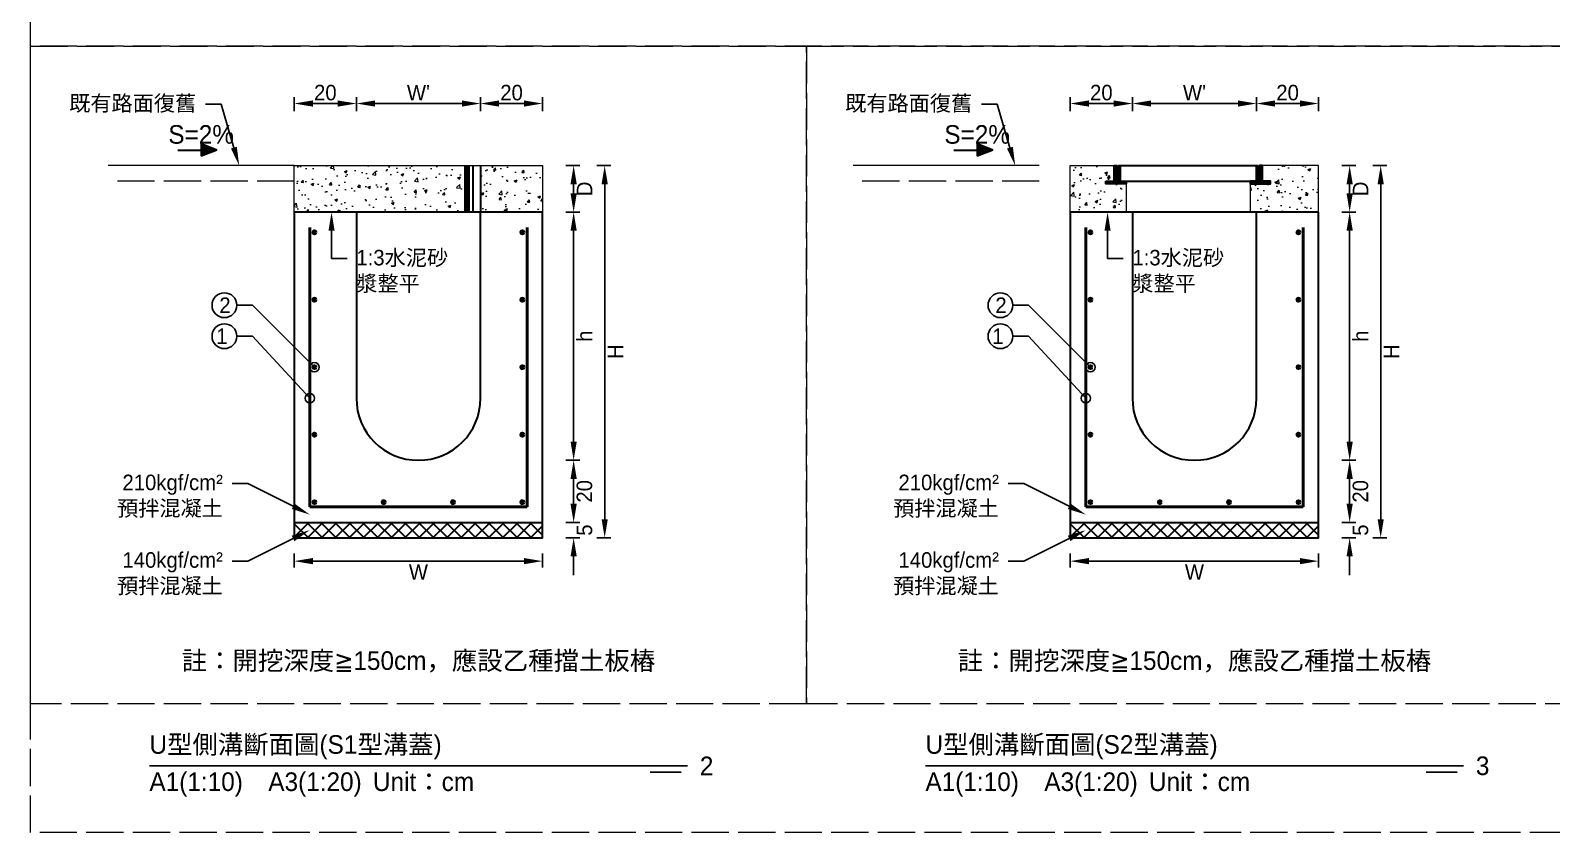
# Model space of a CAD drawing. Extents: x -8920 to 1950, y -2159 to 466.
# Drawn here: x -7060 to -6570, y -1164 to -905.4 of the extents above; entities that cross this region are included whole.
import ezdxf
from ezdxf import colors
from ezdxf.entities.mleader import LeaderData, LeaderLine
from ezdxf.math import Vec2, Vec3

# ---------------------------------------------------------------- set-up
doc = ezdxf.new("R2010")
doc.units = 0
doc.header["$MEASUREMENT"] = 0
doc.linetypes.add('ACAD_ISO02W100', pattern=[15, 12, -3])
doc.layers.add('一、4.基本-隱藏', color=9, linetype='ACAD_ISO02W100', lineweight=20, plot=False)
doc.layers.add('三、3.文字-註解文字', color=2, linetype='Continuous')
for name, color, linetype, lineweight in [('二、1.繪圖-既有設施', 8, 'Continuous', 20), ('二、2.繪圖-施作項目', 181, 'Continuous', 30), ('二、3.繪圖-排水流向', 170, 'Continuous', 30), ('二、4.繪圖-設計鋪面', 40, 'Continuous', 20), ('二、5.繪圖-鋼筋', 60, 'Continuous', 50), ('二、6.繪圖-其他施作項目', 35, 'Continuous', 30)]:
    doc.layers.add(name, color=color, linetype=linetype, lineweight=lineweight)
doc.styles.add('次圖名(詳圖)', font='MS PGothic.ttf', dxfattribs={"height": 6})
doc.styles.add('註解文字(詳圖)', font='MS PGothic.ttf', dxfattribs={"height": 5})
doc.dimstyles.new('註解文字(詳圖)', dxfattribs={"dimtxt": 5, "dimasz": 6, "dimexe": 2, "dimexo": 5, "dimgap": 1, "dimtad": 2, "dimzin": 0, "dimdsep": 46, "dimtxsty": '註解文字(詳圖)', "dimcen": 0.1, "dimclrd": 144, "dimclre": 144, "dimclrt": 256, "dimadec": 0, "dimazin": 0, "dimtfac": 1, "dimtofl": 0, "dimtmove": 0, "dimatfit": 3, "dimfxlon": 1, "dimtolj": 1, "dimtzin": 0, "dimlwd": -1, "dimlwe": -1, "dimarcsym": 1})

# ---------------------------------------------------------------- blocks, each defined once
blk = doc.blocks.new('*D183')
at = {"layer": 'Defpoints', "color": 0, "transparency": 16777216}
for p in [(-6685, -964), (-6635, -964), (-6685, -1044)]:
    blk.add_point(p, dxfattribs=at)
at = {"layer": '三、3.文字-註解文字', "color": 144, "transparency": 16777216}
for p, q in [((-6637.5, -964), (-6633, -964)), ((-6635, -1038), (-6635, -970)), ((-6637.5, -1044), (-6633, -1044))]:
    blk.add_line(p, q, dxfattribs=at)
for points in [[(-6636, -970), (-6634, -970), (-6635, -964)], [(-6636, -1038), (-6634, -1038), (-6635, -1044)]]:
    blk.add_solid(points, dxfattribs=at)
at = {"layer": '三、3.文字-註解文字', "transparency": 16777216, "insert": (-6631.5, -1004), "char_height": 5, "attachment_point": 5, "rotation": 90, "style": '註解文字(詳圖)'}
blk.add_mtext('\\A1;h', dxfattribs=at)
blk = doc.blocks.new('*D184')
at = {"layer": 'Defpoints', "color": 0, "transparency": 16777216}
for p in [(-6685, -1044), (-6685, -1064), (-6635, -1064)]:
    blk.add_point(p, dxfattribs=at)
at = {"layer": '三、3.文字-註解文字', "color": 144, "transparency": 16777216}
for p, q in [((-6637.5, -1044), (-6633, -1044)), ((-6635, -1050), (-6635, -1058)), ((-6637.5, -1064), (-6633, -1064))]:
    blk.add_line(p, q, dxfattribs=at)
for points in [[(-6636, -1050), (-6634, -1050), (-6635, -1044)], [(-6636, -1058), (-6634, -1058), (-6635, -1064)]]:
    blk.add_solid(points, dxfattribs=at)
at = {"layer": '三、3.文字-註解文字', "transparency": 16777216, "insert": (-6631.5, -1054), "char_height": 5, "attachment_point": 5, "rotation": 90, "style": '註解文字(詳圖)'}
blk.add_mtext('\\A1;20', dxfattribs=at)
blk = doc.blocks.new('*D185')
at = {"layer": 'Defpoints', "color": 0, "transparency": 16777216}
for p in [(-6685, -1064), (-6685, -1069), (-6635, -1069)]:
    blk.add_point(p, dxfattribs=at)
at = {"layer": '三、3.文字-註解文字', "color": 144, "transparency": 16777216}
for p, q in [((-6635, -1058), (-6635, -1052)), ((-6637.5, -1064), (-6633, -1064)), ((-6637.5, -1069), (-6633, -1069)), ((-6635, -1075), (-6635, -1081))]:
    blk.add_line(p, q, dxfattribs=at)
for points in [[(-6636, -1058), (-6634, -1058), (-6635, -1064)], [(-6636, -1075), (-6634, -1075), (-6635, -1069)]]:
    blk.add_solid(points, dxfattribs=at)
at = {"layer": '三、3.文字-註解文字', "transparency": 16777216, "insert": (-6631.5, -1066.5), "char_height": 5, "attachment_point": 5, "rotation": 90, "style": '註解文字(詳圖)'}
blk.add_mtext('\\A1;5', dxfattribs=at)
blk = doc.blocks.new('排水流向')
at = {"layer": '二、3.繪圖-排水流向'}
h = blk.add_hatch(color=256, dxfattribs=at)
h.dxf.hatch_style = 1
h.paths.add_polyline_path([(0, 1), (0, -1), (2.5, 0)])
for points in [[(-3.75, 0), (0, 0)], [(0, 1), (0, -1)], [(2.5, 0), (0, 1)], [(2.5, 0), (0, -1)]]:
    blk.add_lwpolyline(points, dxfattribs=at)
blk = doc.blocks.new('*D186')
at = {"layer": 'Defpoints', "color": 0, "transparency": 16777216}
for p in [(-6645, -949), (-6635, -949), (-6645, -964)]:
    blk.add_point(p, dxfattribs=at)
at = {"layer": '三、3.文字-註解文字', "color": 144, "transparency": 16777216}
for p, q in [((-6637.5, -949), (-6633, -949)), ((-6635, -958), (-6635, -955)), ((-6637.5, -964), (-6633, -964))]:
    blk.add_line(p, q, dxfattribs=at)
for points in [[(-6636, -955), (-6634, -955), (-6635, -949)], [(-6636, -958), (-6634, -958), (-6635, -964)]]:
    blk.add_solid(points, dxfattribs=at)
at = {"layer": '三、3.文字-註解文字', "transparency": 16777216, "insert": (-6631.5, -956.5), "char_height": 5, "attachment_point": 5, "rotation": 90, "style": '註解文字(詳圖)'}
blk.add_mtext('\\A1;D', dxfattribs=at)
blk = doc.blocks.new('*D187')
at = {"layer": 'Defpoints', "color": 0, "transparency": 16777216}
for p in [(-6645, -949), (-6625, -949), (-6645, -1069)]:
    blk.add_point(p, dxfattribs=at)
at = {"layer": '三、3.文字-註解文字', "color": 144, "transparency": 16777216}
for p, q in [((-6627.5, -949), (-6623, -949)), ((-6625, -1063), (-6625, -955)), ((-6627.5, -1069), (-6623, -1069))]:
    blk.add_line(p, q, dxfattribs=at)
for points in [[(-6626, -955), (-6624, -955), (-6625, -949)], [(-6626, -1063), (-6624, -1063), (-6625, -1069)]]:
    blk.add_solid(points, dxfattribs=at)
at = {"layer": '三、3.文字-註解文字', "transparency": 16777216, "insert": (-6621.5, -1009), "char_height": 5, "attachment_point": 5, "rotation": 90, "style": '註解文字(詳圖)'}
blk.add_mtext('\\A1;H', dxfattribs=at)
blk = doc.blocks.new('_Small')
at = {"color": 0, "linetype": 'ByBlock', "lineweight": -2}
blk.add_circle((0, 0), 0.25, dxfattribs=at)
blk = doc.blocks.new('*D336')
at = {"layer": 'Defpoints', "color": 0, "transparency": 16777216}
for p in [(-6705, -929), (-6705, -964), (-6665, -964)]:
    blk.add_point(p, dxfattribs=at)
at = {"layer": '三、3.文字-註解文字', "color": 144, "transparency": 16777216}
for p, q in [((-6705, -931.5), (-6705, -927)), ((-6671, -929), (-6699, -929)), ((-6665, -931.5), (-6665, -927))]:
    blk.add_line(p, q, dxfattribs=at)
for points in [[(-6699, -928), (-6699, -930), (-6705, -929)], [(-6671, -928), (-6671, -930), (-6665, -929)]]:
    blk.add_solid(points, dxfattribs=at)
at = {"layer": '三、3.文字-註解文字', "transparency": 16777216, "insert": (-6685, -925.5), "char_height": 5, "attachment_point": 5, "style": '註解文字(詳圖)'}
blk.add_mtext("\\A1;W'", dxfattribs=at)
blk = doc.blocks.new('*D337')
at = {"layer": 'Defpoints', "color": 0, "transparency": 16777216}
for p in [(-6725, -929), (-6725, -964), (-6705, -964)]:
    blk.add_point(p, dxfattribs=at)
at = {"layer": '三、3.文字-註解文字', "color": 144, "transparency": 16777216}
for p, q in [((-6725, -931.5), (-6725, -927)), ((-6711, -929), (-6719, -929)), ((-6705, -931.5), (-6705, -927))]:
    blk.add_line(p, q, dxfattribs=at)
for points in [[(-6719, -928), (-6719, -930), (-6725, -929)], [(-6711, -928), (-6711, -930), (-6705, -929)]]:
    blk.add_solid(points, dxfattribs=at)
at = {"layer": '三、3.文字-註解文字', "transparency": 16777216, "insert": (-6715, -925.5), "char_height": 5, "attachment_point": 5, "style": '註解文字(詳圖)'}
blk.add_mtext('\\A1;20', dxfattribs=at)
blk = doc.blocks.new('*D338')
at = {"layer": 'Defpoints', "color": 0, "transparency": 16777216}
for p in [(-6665, -929), (-6665, -964), (-6645, -964)]:
    blk.add_point(p, dxfattribs=at)
at = {"layer": '三、3.文字-註解文字', "color": 144, "transparency": 16777216}
for p, q in [((-6665, -931.5), (-6665, -927)), ((-6651, -929), (-6659, -929)), ((-6645, -931.5), (-6645, -927))]:
    blk.add_line(p, q, dxfattribs=at)
for points in [[(-6659, -928), (-6659, -930), (-6665, -929)], [(-6651, -928), (-6651, -930), (-6645, -929)]]:
    blk.add_solid(points, dxfattribs=at)
at = {"layer": '三、3.文字-註解文字', "transparency": 16777216, "insert": (-6655, -925.5), "char_height": 5, "attachment_point": 5, "style": '註解文字(詳圖)'}
blk.add_mtext('\\A1;20', dxfattribs=at)
blk = doc.blocks.new('*D339')
at = {"layer": 'Defpoints', "color": 0, "transparency": 16777216}
for p in [(-6955, -929), (-6955, -964), (-6915, -964)]:
    blk.add_point(p, dxfattribs=at)
at = {"layer": '三、3.文字-註解文字', "color": 144, "transparency": 16777216}
for p, q in [((-6955, -931.5), (-6955, -927)), ((-6921, -929), (-6949, -929)), ((-6915, -931.5), (-6915, -927))]:
    blk.add_line(p, q, dxfattribs=at)
for points in [[(-6949, -928), (-6949, -930), (-6955, -929)], [(-6921, -928), (-6921, -930), (-6915, -929)]]:
    blk.add_solid(points, dxfattribs=at)
at = {"layer": '三、3.文字-註解文字', "transparency": 16777216, "insert": (-6935, -925.5), "char_height": 5, "attachment_point": 5, "style": '註解文字(詳圖)'}
blk.add_mtext("\\A1;W'", dxfattribs=at)
blk = doc.blocks.new('*D340')
at = {"layer": 'Defpoints', "color": 0, "transparency": 16777216}
for p in [(-6975, -929), (-6975, -964), (-6955, -964)]:
    blk.add_point(p, dxfattribs=at)
at = {"layer": '三、3.文字-註解文字', "color": 144, "transparency": 16777216}
for p, q in [((-6975, -931.5), (-6975, -927)), ((-6961, -929), (-6969, -929)), ((-6955, -931.5), (-6955, -927))]:
    blk.add_line(p, q, dxfattribs=at)
for points in [[(-6969, -928), (-6969, -930), (-6975, -929)], [(-6961, -928), (-6961, -930), (-6955, -929)]]:
    blk.add_solid(points, dxfattribs=at)
at = {"layer": '三、3.文字-註解文字', "transparency": 16777216, "insert": (-6965, -925.5), "char_height": 5, "attachment_point": 5, "style": '註解文字(詳圖)'}
blk.add_mtext('\\A1;20', dxfattribs=at)
blk = doc.blocks.new('*D341')
at = {"layer": 'Defpoints', "color": 0, "transparency": 16777216}
for p in [(-6915, -929), (-6915, -964), (-6895, -964)]:
    blk.add_point(p, dxfattribs=at)
at = {"layer": '三、3.文字-註解文字', "color": 144, "transparency": 16777216}
for p, q in [((-6915, -931.5), (-6915, -927)), ((-6901, -929), (-6909, -929)), ((-6895, -931.5), (-6895, -927))]:
    blk.add_line(p, q, dxfattribs=at)
for points in [[(-6909, -928), (-6909, -930), (-6915, -929)], [(-6901, -928), (-6901, -930), (-6895, -929)]]:
    blk.add_solid(points, dxfattribs=at)
at = {"layer": '三、3.文字-註解文字', "transparency": 16777216, "insert": (-6905, -925.5), "char_height": 5, "attachment_point": 5, "style": '註解文字(詳圖)'}
blk.add_mtext('\\A1;20', dxfattribs=at)
blk = doc.blocks.new('*D342')
at = {"layer": 'Defpoints', "color": 0, "transparency": 16777216}
for p in [(-6935, -964), (-6885, -964), (-6935, -1044)]:
    blk.add_point(p, dxfattribs=at)
at = {"layer": '三、3.文字-註解文字', "color": 144, "transparency": 16777216}
for p, q in [((-6887.5, -964), (-6883, -964)), ((-6885, -1038), (-6885, -970)), ((-6887.5, -1044), (-6883, -1044))]:
    blk.add_line(p, q, dxfattribs=at)
for points in [[(-6886, -970), (-6884, -970), (-6885, -964)], [(-6886, -1038), (-6884, -1038), (-6885, -1044)]]:
    blk.add_solid(points, dxfattribs=at)
at = {"layer": '三、3.文字-註解文字', "transparency": 16777216, "insert": (-6881.5, -1004), "char_height": 5, "attachment_point": 5, "rotation": 90, "style": '註解文字(詳圖)'}
blk.add_mtext('\\A1;h', dxfattribs=at)
blk = doc.blocks.new('*D343')
at = {"layer": 'Defpoints', "color": 0, "transparency": 16777216}
for p in [(-6935, -1044), (-6935, -1064), (-6885, -1064)]:
    blk.add_point(p, dxfattribs=at)
at = {"layer": '三、3.文字-註解文字', "color": 144, "transparency": 16777216}
for p, q in [((-6887.5, -1044), (-6883, -1044)), ((-6885, -1050), (-6885, -1058)), ((-6887.5, -1064), (-6883, -1064))]:
    blk.add_line(p, q, dxfattribs=at)
for points in [[(-6886, -1050), (-6884, -1050), (-6885, -1044)], [(-6886, -1058), (-6884, -1058), (-6885, -1064)]]:
    blk.add_solid(points, dxfattribs=at)
at = {"layer": '三、3.文字-註解文字', "transparency": 16777216, "insert": (-6881.5, -1054), "char_height": 5, "attachment_point": 5, "rotation": 90, "style": '註解文字(詳圖)'}
blk.add_mtext('\\A1;20', dxfattribs=at)
blk = doc.blocks.new('*D344')
at = {"layer": 'Defpoints', "color": 0, "transparency": 16777216}
for p in [(-6935, -1064), (-6935, -1069), (-6885, -1069)]:
    blk.add_point(p, dxfattribs=at)
at = {"layer": '三、3.文字-註解文字', "color": 144, "transparency": 16777216}
for p, q in [((-6885, -1058), (-6885, -1052)), ((-6887.5, -1064), (-6883, -1064)), ((-6887.5, -1069), (-6883, -1069)), ((-6885, -1075), (-6885, -1081))]:
    blk.add_line(p, q, dxfattribs=at)
for points in [[(-6886, -1058), (-6884, -1058), (-6885, -1064)], [(-6886, -1075), (-6884, -1075), (-6885, -1069)]]:
    blk.add_solid(points, dxfattribs=at)
at = {"layer": '三、3.文字-註解文字', "transparency": 16777216, "insert": (-6881.5, -1066.5), "char_height": 5, "attachment_point": 5, "rotation": 90, "style": '註解文字(詳圖)'}
blk.add_mtext('\\A1;5', dxfattribs=at)
blk = doc.blocks.new('*D345')
at = {"layer": 'Defpoints', "color": 0, "transparency": 16777216}
for p in [(-6895, -949), (-6885, -949), (-6895, -964)]:
    blk.add_point(p, dxfattribs=at)
at = {"layer": '三、3.文字-註解文字', "color": 144, "transparency": 16777216}
for p, q in [((-6887.5, -949), (-6883, -949)), ((-6885, -958), (-6885, -955)), ((-6887.5, -964), (-6883, -964))]:
    blk.add_line(p, q, dxfattribs=at)
for points in [[(-6886, -955), (-6884, -955), (-6885, -949)], [(-6886, -958), (-6884, -958), (-6885, -964)]]:
    blk.add_solid(points, dxfattribs=at)
at = {"layer": '三、3.文字-註解文字', "transparency": 16777216, "insert": (-6881.5, -956.5), "char_height": 5, "attachment_point": 5, "rotation": 90, "style": '註解文字(詳圖)'}
blk.add_mtext('\\A1;D', dxfattribs=at)
blk = doc.blocks.new('*D346')
at = {"layer": 'Defpoints', "color": 0, "transparency": 16777216}
for p in [(-6895, -949), (-6875, -949), (-6895, -1069)]:
    blk.add_point(p, dxfattribs=at)
at = {"layer": '三、3.文字-註解文字', "color": 144, "transparency": 16777216}
for p, q in [((-6877.5, -949), (-6873, -949)), ((-6875, -1063), (-6875, -955)), ((-6877.5, -1069), (-6873, -1069))]:
    blk.add_line(p, q, dxfattribs=at)
for points in [[(-6876, -955), (-6874, -955), (-6875, -949)], [(-6876, -1063), (-6874, -1063), (-6875, -1069)]]:
    blk.add_solid(points, dxfattribs=at)
at = {"layer": '三、3.文字-註解文字', "transparency": 16777216, "insert": (-6871.5, -1009), "char_height": 5, "attachment_point": 5, "rotation": 90, "style": '註解文字(詳圖)'}
blk.add_mtext('\\A1;H', dxfattribs=at)
blk = doc.blocks.new('*D347')
at = {"layer": 'Defpoints', "color": 0, "transparency": 16777216}
for p in [(-6725, -1069), (-6645, -1069), (-6725, -1076.5)]:
    blk.add_point(p, dxfattribs=at)
at = {"layer": '三、3.文字-註解文字', "color": 144, "transparency": 16777216}
for p, q in [((-6725, -1074), (-6725, -1078.5)), ((-6651, -1076.5), (-6719, -1076.5)), ((-6645, -1074), (-6645, -1078.5))]:
    blk.add_line(p, q, dxfattribs=at)
for points in [[(-6719, -1075.5), (-6719, -1077.5), (-6725, -1076.5)], [(-6651, -1075.5), (-6651, -1077.5), (-6645, -1076.5)]]:
    blk.add_solid(points, dxfattribs=at)
at = {"layer": '三、3.文字-註解文字', "transparency": 16777216, "insert": (-6685, -1080), "char_height": 5, "attachment_point": 5, "style": '註解文字(詳圖)'}
blk.add_mtext('\\A1;W', dxfattribs=at)
blk = doc.blocks.new('*D348')
at = {"layer": 'Defpoints', "color": 0, "transparency": 16777216}
for p in [(-6975, -1069), (-6895, -1069), (-6975, -1076.5)]:
    blk.add_point(p, dxfattribs=at)
at = {"layer": '三、3.文字-註解文字', "color": 144, "transparency": 16777216}
for p, q in [((-6975, -1074), (-6975, -1078.5)), ((-6901, -1076.5), (-6969, -1076.5)), ((-6895, -1074), (-6895, -1078.5))]:
    blk.add_line(p, q, dxfattribs=at)
for points in [[(-6969, -1075.5), (-6969, -1077.5), (-6975, -1076.5)], [(-6901, -1075.5), (-6901, -1077.5), (-6895, -1076.5)]]:
    blk.add_solid(points, dxfattribs=at)
at = {"layer": '三、3.文字-註解文字', "transparency": 16777216, "insert": (-6935, -1080), "char_height": 5, "attachment_point": 5, "style": '註解文字(詳圖)'}
blk.add_mtext('\\A1;W', dxfattribs=at)

msp = doc.modelspace()

# ---------------------------------------------------------------- hatches: boundary and pattern name
at = {"layer": '二、1.繪圖-既有設施'}
h = msp.add_hatch(dxfattribs=at)
h.set_pattern_fill('AR-CONC', color=256, scale=0.05)
h.set_pattern_definition([(50, (-6076.3764, -2170.0555), (9.109233, -0.796954), [0.9525, -10.4775]), (355, (-6076.376, -2170.0555), (-1.76217, 9.55284), [0.762, -8.38203]), (100.45144, (-6075.617, -2170.122), (7.34706, 8.75589), [0.8095, -8.90451]), (46.1842, (-6076.376, -2167.515), (13.55395, -2.10212), [1.42875, -15.71625]), (96.6356, (-6075.247, -2167.69), (11.87021, 12.37131), [1.21425, -13.35678]), (351.1842, (-6076.376, -2167.515), (11.87021, 12.3713), [1.143, -12.57299]), (21, (-6075.1064, -2168.1505), (7.58072, -5.11326), [0.9525, -10.4775]), (326, (-6075.106, -2168.1505), (3.0901, 9.2094), [0.762, -8.382]), (71.45144, (-6074.475, -2168.577), (10.67082, 4.09614), [0.8095, -8.904497]), (37.5, (-6076.3764, -2170.0555), (0.15443, 4.227752), [0, -8.2804, 0, -8.509, 0, -8.41375]), (7.5, (-6076.3764, -2170.0555), (3.340983, 5.009029), [0, -4.8514, 0, -8.0899, 0, -3.20675]), (327.5, (-6079.2085, -2170.0555), (6.77953, -0.286437), [0, -3.175, 0, -9.906, 0, -13.1445]), (317.5, (-6080.4785, -2170.0555), (7.40646, 1.271325), [0, -4.1275, 0, -6.5786, 0, -9.3345])])
h.paths.add_polyline_path([(-6920, -949), (-6975, -949), (-6975, -964), (-6920, -964)])
h.paths.add_polyline_path([(-6895, -949), (-6915, -949), (-6915, -964), (-6895, -964)])
h = msp.add_hatch(dxfattribs=at)
h.set_pattern_fill('AR-CONC', color=256, scale=0.05)
h.set_pattern_definition([(50, (-5878.56, -2172.5664), (9.109233, -0.796954), [0.9525, -10.4775]), (355, (-5878.56, -2172.566), (-1.76217, 9.55284), [0.762, -8.38203]), (100.45144, (-5877.801, -2172.633), (7.34706, 8.75589), [0.8095, -8.90451]), (46.1842, (-5878.56, -2170.026), (13.55395, -2.10212), [1.42875, -15.71625]), (96.6356, (-5877.431, -2170.202), (11.87021, 12.37131), [1.21425, -13.35678]), (351.1842, (-5878.56, -2170.026), (11.87021, 12.3713), [1.143, -12.57299]), (21, (-5877.29, -2170.6614), (7.58072, -5.11326), [0.9525, -10.4775]), (326, (-5877.29, -2170.661), (3.0901, 9.2094), [0.762, -8.382]), (71.45144, (-5876.6585, -2171.0875), (10.67082, 4.09614), [0.8095, -8.904497]), (37.5, (-5878.5602, -2172.5664), (0.15443, 4.227752), [0, -8.2804, 0, -8.509, 0, -8.41375]), (7.5, (-5878.56, -2172.5664), (3.340983, 5.009029), [0, -4.8514, 0, -8.0899, 0, -3.20675]), (327.5, (-5881.3923, -2172.5664), (6.77953, -0.286437), [0, -3.175, 0, -9.906, 0, -13.1445]), (317.5, (-5882.662, -2172.5664), (7.40646, 1.271325), [0, -4.1275, 0, -6.5786, 0, -9.3345])])
h.paths.add_polyline_path([(-6707, -964), (-6707, -954.9), (-6713.5, -954.9), (-6713.5, -954), (-6710.9, -954), (-6710.9, -949), (-6725, -949), (-6725, -964)])
h.paths.add_polyline_path([(-6645, -964), (-6645, -949), (-6663.1, -949), (-6663.1, -954), (-6660.5, -954), (-6660.5, -954.9), (-6667, -954.9), (-6667, -964)])
at = {"layer": '二、2.繪圖-施作項目'}
h = msp.add_hatch(dxfattribs=at)
h.set_pattern_fill('ANSI37', color=256)
h.set_pattern_definition([(45, (-6510.363, -860.0427), (-2.245064, 2.245064), []), (135, (-6510.363, -860.0427), (-2.245064, -2.245064), [])])
h.paths.add_polyline_path([(-6895, -1069), (-6975, -1069), (-6975, -1064), (-6895, -1064)])
h = msp.add_hatch(dxfattribs=at)
h.set_pattern_fill('ANSI37', color=256)
h.set_pattern_definition([(45, (-6260.363, -860.0427), (-2.245064, 2.245064), []), (135, (-6260.363, -860.0427), (-2.245064, -2.245064), [])])
h.paths.add_polyline_path([(-6645, -1069), (-6725, -1069), (-6725, -1064), (-6645, -1064)])
at = {"layer": '二、5.繪圖-鋼筋'}
h = msp.add_hatch(color=256, dxfattribs=at)
h.dxf.hatch_style = 1
h.paths.add_polyline_path([(-6968, -970.5, 1), (-6969, -970.5, 1)])
h = msp.add_hatch(color=256, dxfattribs=at)
h.dxf.hatch_style = 1
h.paths.add_polyline_path([(-6901, -970.5, 1), (-6902, -970.5, 1)])
h = msp.add_hatch(color=256, dxfattribs=at)
h.dxf.hatch_style = 1
h.paths.add_polyline_path([(-6718, -970.5, 1), (-6719, -970.5, 1)])
h = msp.add_hatch(color=256, dxfattribs=at)
h.dxf.hatch_style = 1
h.paths.add_polyline_path([(-6651, -970.5, 1), (-6652, -970.5, 1)])
h = msp.add_hatch(color=256, dxfattribs=at)
h.dxf.hatch_style = 1
h.paths.add_polyline_path([(-6968, -992.25, 1), (-6969, -992.25, 1)])
h = msp.add_hatch(color=256, dxfattribs=at)
h.dxf.hatch_style = 1
h.paths.add_polyline_path([(-6901, -992.25, 1), (-6902, -992.25, 1)])
h = msp.add_hatch(color=256, dxfattribs=at)
h.dxf.hatch_style = 1
h.paths.add_polyline_path([(-6718, -992.25, 1), (-6719, -992.25, 1)])
h = msp.add_hatch(color=256, dxfattribs=at)
h.dxf.hatch_style = 1
h.paths.add_polyline_path([(-6651, -992.25, 1), (-6652, -992.25, 1)])
h = msp.add_hatch(color=256, dxfattribs=at)
h.dxf.hatch_style = 1
h.paths.add_polyline_path([(-6968, -1014, 1), (-6969, -1014, 1)])
h = msp.add_hatch(color=256, dxfattribs=at)
h.dxf.hatch_style = 1
h.paths.add_polyline_path([(-6901, -1014, 1), (-6902, -1014, 1)])
h = msp.add_hatch(color=256, dxfattribs=at)
h.dxf.hatch_style = 1
h.paths.add_polyline_path([(-6718, -1014, 1), (-6719, -1014, 1)])
h = msp.add_hatch(color=256, dxfattribs=at)
h.dxf.hatch_style = 1
h.paths.add_polyline_path([(-6651, -1014, 1), (-6652, -1014, 1)])
h = msp.add_hatch(color=256, dxfattribs=at)
h.dxf.hatch_style = 1
h.paths.add_polyline_path([(-6968, -1035.75, 1), (-6969, -1035.75, 1)])
h = msp.add_hatch(color=256, dxfattribs=at)
h.dxf.hatch_style = 1
h.paths.add_polyline_path([(-6901, -1035.75, 1), (-6902, -1035.75, 1)])
h = msp.add_hatch(color=256, dxfattribs=at)
h.dxf.hatch_style = 1
h.paths.add_polyline_path([(-6718, -1035.75, 1), (-6719, -1035.75, 1)])
h = msp.add_hatch(color=256, dxfattribs=at)
h.dxf.hatch_style = 1
h.paths.add_polyline_path([(-6651, -1035.75, 1), (-6652, -1035.75, 1)])
h = msp.add_hatch(color=256, dxfattribs=at)
h.dxf.hatch_style = 1
h.paths.add_polyline_path([(-6968, -1057.5, 1), (-6969, -1057.5, 1)])
h = msp.add_hatch(color=256, dxfattribs=at)
h.dxf.hatch_style = 1
h.paths.add_polyline_path([(-6945.67, -1057.5, 1), (-6946.67, -1057.5, 1)])
h = msp.add_hatch(color=256, dxfattribs=at)
h.dxf.hatch_style = 1
h.paths.add_polyline_path([(-6923.34, -1057.5, 1), (-6924.34, -1057.5, 1)])
h = msp.add_hatch(color=256, dxfattribs=at)
h.dxf.hatch_style = 1
h.paths.add_polyline_path([(-6901, -1057.5, 1), (-6902, -1057.5, 1)])
h = msp.add_hatch(color=256, dxfattribs=at)
h.dxf.hatch_style = 1
h.paths.add_polyline_path([(-6718, -1057.5, 1), (-6719, -1057.5, 1)])
h = msp.add_hatch(color=256, dxfattribs=at)
h.dxf.hatch_style = 1
h.paths.add_polyline_path([(-6695.67, -1057.5, 1), (-6696.67, -1057.5, 1)])
h = msp.add_hatch(color=256, dxfattribs=at)
h.dxf.hatch_style = 1
h.paths.add_polyline_path([(-6673.34, -1057.5, 1), (-6674.34, -1057.5, 1)])
h = msp.add_hatch(color=256, dxfattribs=at)
h.dxf.hatch_style = 1
h.paths.add_polyline_path([(-6651, -1057.5, 1), (-6652, -1057.5, 1)])
at = {"layer": '二、6.繪圖-其他施作項目'}
h = msp.add_hatch(dxfattribs=at)
h.set_pattern_fill('ANSI31', color=256, scale=0.1)
h.set_pattern_definition([(45, (-4995.49114, -2253.28593), (-0.224506403, 0.224506403), [])])
h.paths.add_polyline_path([(-6710.9, -954), (-6713.5, -954), (-6713.5, -954.9), (-6707, -954.9), (-6707, -954), (-6710, -954), (-6710, -949), (-6710.9, -949)])
h.paths.add_polyline_path([(-6663.1, -949), (-6664, -949), (-6664, -954), (-6667, -954), (-6667, -954.9), (-6660.5, -954.9), (-6660.5, -954), (-6663.1, -954)])

# ---------------------------------------------------------------- linework, layer by layer
at = {"layer": '一、4.基本-隱藏'}
for points in [[(-7060, -657), (-6280, -657), (-6280, -910.5), (-7060, -910.5)], [(-7060, -657), (-6280, -657), (-6280, -1164), (-7060, -1164)], [(-7060, -910.5), (-6810, -910.5), (-6810, -1122.5), (-7060, -1122.5)], [(-6810, -910.5), (-6560, -910.5), (-6560, -1122.5), (-6810, -1122.5)]]:
    msp.add_lwpolyline(points, close=True, dxfattribs=at)
at = {"layer": '三、3.文字-註解文字'}
for points in [[(-7021.66, -1142.5), (-6848.34, -1142.5)], [(-6850.34, -1144.5), (-6860.34, -1144.5)], [(-6771.66, -1142.5), (-6598.34, -1142.5)], [(-6600.34, -1144.5), (-6610.34, -1144.5)]]:
    msp.add_lwpolyline(points, dxfattribs=at)
for centre in [(-6997.5, -994), (-6747.5, -994), (-6997.5, -1004), (-6747.5, -1004)]:
    msp.add_circle(centre, 4, dxfattribs=at)
at = {"layer": '二、1.繪圖-既有設施'}
msp.add_lwpolyline([(-6975, -964), (-6975, -949), (-6895, -949), (-6895, -964)], close=True, dxfattribs=at)
for points in [[(-6707, -954), (-6707, -964), (-6725, -964), (-6725, -949), (-6710.9, -949)], [(-6667, -954), (-6667, -964), (-6645, -964), (-6645, -949), (-6663.1, -949)]]:
    msp.add_lwpolyline(points, dxfattribs=at)
at = {"layer": '二、2.繪圖-施作項目'}
for points in [[(-6895, -964), (-6975, -964), (-6975, -1069), (-6895, -1069)], [(-6645, -964), (-6725, -964), (-6725, -1069), (-6645, -1069)]]:
    msp.add_lwpolyline(points, close=True, dxfattribs=at)
for points in [[(-6955, -964), (-6955, -1024, 1), (-6915, -1024), (-6915, -964)], [(-6705, -964), (-6705, -1024, 1), (-6665, -1024), (-6665, -964)]]:
    msp.add_lwpolyline(points, format="xyb", dxfattribs=at)
for points in [[(-6975, -1064), (-6895, -1064)], [(-6725, -1064), (-6645, -1064)]]:
    msp.add_lwpolyline(points, dxfattribs=at)
at = {"layer": '二、4.繪圖-設計鋪面'}
for points in [[(-6975, -949), (-7035, -949)], [(-6735, -949), (-6795, -949)]]:
    msp.add_lwpolyline(points, dxfattribs=at)
at = {"layer": '二、4.繪圖-設計鋪面', "linetype": 'ACAD_ISO02W100'}
for points in [[(-6975, -954), (-7035, -954)], [(-6735, -954), (-6795, -954)]]:
    msp.add_lwpolyline(points, dxfattribs=at)
at = {"layer": '二、5.繪圖-鋼筋'}
for points in [[(-6970, -969), (-6970, -1059)], [(-6900, -969), (-6900, -1059)], [(-6720, -969), (-6720, -1059)], [(-6650, -969), (-6650, -1059)], [(-6970, -1059), (-6900, -1059)], [(-6720, -1059), (-6650, -1059)]]:
    msp.add_lwpolyline(points, dxfattribs=at)
for centre in [(-6968.5, -970.5), (-6901.5, -970.5), (-6718.5, -970.5), (-6651.5, -970.5), (-6968.5, -992.25), (-6901.5, -992.25), (-6718.5, -992.25), (-6651.5, -992.25), (-6968.5, -1014), (-6901.5, -1014), (-6718.5, -1014), (-6651.5, -1014), (-6968.5, -1035.75), (-6901.5, -1035.75), (-6718.5, -1035.75), (-6651.5, -1035.75), (-6968.5, -1057.5), (-6946.17, -1057.5), (-6923.84, -1057.5), (-6901.5, -1057.5), (-6718.5, -1057.5), (-6696.17, -1057.5), (-6673.84, -1057.5), (-6651.5, -1057.5)]:
    msp.add_circle(centre, 0.5, dxfattribs=at)
at = {"layer": '二、6.繪圖-其他施作項目'}
for points in [[(-6920, -949), (-6920, -964)], [(-6919.375, -949), (-6919.375, -964)], [(-6918.75, -949), (-6918.75, -964)], [(-6917.5, -949), (-6917.5, -964)], [(-6915, -949), (-6915, -964)], [(-6709.5, -949), (-6709.5, -954)], [(-6709.5, -949), (-6664.5, -949)], [(-6708.9, -949), (-6708.9, -954)], [(-6665.1, -949), (-6665.1, -954)], [(-6664.5, -949), (-6664.5, -954)], [(-6709.5, -954), (-6664.5, -954)]]:
    msp.add_lwpolyline(points, dxfattribs=at)
for points in [[(-6713.5, -954), (-6710.9, -954), (-6710.9, -949), (-6710, -949), (-6710, -954), (-6707, -954), (-6707, -954.9), (-6713.5, -954.9)], [(-6663.1, -949), (-6664, -949), (-6664, -954), (-6667, -954), (-6667, -954.9), (-6660.5, -954.9), (-6660.5, -954), (-6663.1, -954)]]:
    msp.add_lwpolyline(points, close=True, dxfattribs=at)

# ---------------------------------------------------------------- block references
at = {"xscale": 2, "yscale": 2, "zscale": 2}
for p in [(-7005, -944), (-6755, -944)]:
    msp.add_blockref('排水流向', p, dxfattribs=at)

# ---------------------------------------------------------------- texts
at = {"layer": '三、3.文字-註解文字', "char_height": 6}
for s, width, gutter_width, insert, attachment_point, style in [('{\\fMS PGothic|b0|i0|c128|p34;註：開挖深度≧150cm，應設乙種擋土板樁}', 156.49231, 30, (-6935, -1109), 5, '註解文字(詳圖)'), ('{\\fMS PGothic|b0|i0|c128|p34;註：開挖深度≧150cm，應設乙種擋土板樁}', 156.49231, 30, (-6685, -1109), 5, '註解文字(詳圖)'), ('{\\fMS PGothic|b0|i0|c128|p34;U型側溝斷面圖(}S{\\fMS PGothic|b0|i0|c128|p34;1型溝蓋)}', 134.12151, 15, (-7021.66, -1136.5), 4, '次圖名(詳圖)'), ('{\\fMS PGothic|b0|i0|c128|p34;U型側溝斷面圖(}S{\\fMS PGothic|b0|i0|c128|p34;2型溝蓋)}', 131.94411, 15, (-6771.66, -1136.5), 4, '次圖名(詳圖)'), ('2', 3, 15, (-6844.34, -1142.5), 4, '次圖名(詳圖)'), ('3', 3, 15, (-6594.34, -1142.5), 4, '次圖名(詳圖)'), ('A1(1:10)\u3000A3(1:20){\\fMS PGothic|b0|i0|c128|p34;^IUnit：cm}', 136.03259, 15, (-7021.66, -1148.5), 4, '次圖名(詳圖)'), ('A1(1:10)\u3000A3(1:20){\\fMS PGothic|b0|i0|c128|p34;^IUnit：cm}', 136.03259, 15, (-6771.66, -1148.5), 4, '次圖名(詳圖)')]:
    msp.add_mtext_dynamic_manual_height_columns(s, width=width, gutter_width=gutter_width, heights=[0], dxfattribs=dict(at, insert=insert, attachment_point=attachment_point, style=style))
at = {"layer": '二、3.繪圖-排水流向', "char_height": 6, "attachment_point": 5, "style": '註解文字(詳圖)'}
for insert in [(-7005, -939), (-6755, -939)]:
    msp.add_mtext_dynamic_manual_height_columns('{\\fMS PGothic|b0|i0|c128|p34;S=2%}', width=10.17412, gutter_width=30, heights=[0], dxfattribs=dict(at, insert=insert))

# ---------------------------------------------------------------- dimensions: what is measured, and where the dimension line sits
at = {"layer": '三、3.文字-註解文字'}
for base, p1, p2, text, picture, middle in [((-6975, -929), (-6955, -964), (-6975, -964), '20', '*D340', (-6965, -925.5)), ((-6955, -929), (-6915, -964), (-6955, -964), "W'", '*D339', (-6935, -925.5)), ((-6915, -929), (-6895, -964), (-6915, -964), '20', '*D341', (-6905, -925.5)), ((-6725, -929), (-6705, -964), (-6725, -964), '20', '*D337', (-6715, -925.5)), ((-6705, -929), (-6665, -964), (-6705, -964), "W'", '*D336', (-6685, -925.5)), ((-6665, -929), (-6645, -964), (-6665, -964), '20', '*D338', (-6655, -925.5)), ((-6975, -1076.5), (-6895, -1069), (-6975, -1069), 'W', '*D348', (-6935, -1080)), ((-6725, -1076.5), (-6645, -1069), (-6725, -1069), 'W', '*D347', (-6685, -1080))]:
    dim = msp.add_linear_dim(base=base, p1=p1, p2=p2, text=text, dimstyle='註解文字(詳圖)', dxfattribs=at)
    dim.commit()
    dim.dimension.update_dxf_attribs({"geometry": picture, "text_midpoint": middle})
for base, p1, p2, text, picture, middle in [((-6885, -949), (-6895, -964), (-6895, -949), 'D', '*D345', (-6881.5, -956.5)), ((-6875, -949), (-6895, -1069), (-6895, -949), 'H', '*D346', (-6871.5, -1009)), ((-6635, -949), (-6645, -964), (-6645, -949), 'D', '*D186', (-6631.5, -956.5)), ((-6625, -949), (-6645, -1069), (-6645, -949), 'H', '*D187', (-6621.5, -1009)), ((-6885, -964), (-6935, -1044), (-6935, -964), 'h', '*D342', (-6881.5, -1004)), ((-6635, -964), (-6685, -1044), (-6685, -964), 'h', '*D183', (-6631.5, -1004)), ((-6885, -1064), (-6935, -1044), (-6935, -1064), '20', '*D343', (-6881.5, -1054)), ((-6635, -1064), (-6685, -1044), (-6685, -1064), '20', '*D184', (-6631.5, -1054)), ((-6885, -1069), (-6935, -1064), (-6935, -1069), '5', '*D344', (-6881.5, -1066.5)), ((-6635, -1069), (-6685, -1064), (-6685, -1069), '5', '*D185', (-6631.5, -1066.5))]:
    dim = msp.add_linear_dim(base=base, p1=p1, p2=p2, angle=90, text=text, dimstyle='註解文字(詳圖)', dxfattribs=at)
    dim.commit()
    dim.dimension.update_dxf_attribs({"geometry": picture, "text_midpoint": middle})

# ---------------------------------------------------------------- leaders
ml = msp.add_multileader_mtext('Standard', dxfattribs=at)
ml.set_content('既有路面復舊', color=256, style='註解文字(詳圖)')
ml.set_leader_properties(color=144, linetype='ByLayer', lineweight=-1)
ml.build(insert=Vec2(0, 0))
ml.multileader.update_dxf_attribs({"dogleg_length": 5, "arrow_head_size": 6})
ctx = ml.context
ctx.base_point, ctx.char_height, ctx.arrow_head_size, ctx.landing_gap_size, ctx.plane_origin = Vec3(-7052.383, -929.25), 5, 6, 3, Vec3(-7077.575, -907.337)
ctx.text_align_type = 2
notes = []
notes.append((ctx, [(1, (1, 1, 0), (-6998.599, -929.25), (-1, 0), 5, [(0, [(-6992.744, -949)], 0, [])])]))
ctx.mtext.insert, ctx.mtext.alignment, ctx.mtext.flow_direction = Vec3(-7006.599, -926.409), 3, 5
ml = msp.add_multileader_mtext('Standard', dxfattribs=at)
ml.set_content('既有路面復舊', color=256, style='註解文字(詳圖)')
ml.set_leader_properties(color=144, linetype='ByLayer', lineweight=-1)
ml.build(insert=Vec2(0, 0))
ml.multileader.update_dxf_attribs({"dogleg_length": 5, "arrow_head_size": 6})
ctx = ml.context
ctx.base_point, ctx.char_height, ctx.arrow_head_size, ctx.landing_gap_size, ctx.plane_origin = Vec3(-6802.383, -929.25), 5, 6, 3, Vec3(-6827.575, -907.337)
ctx.text_align_type = 2
notes.append((ctx, [(1, (1, 1, 0), (-6748.599, -929.25), (-1, 0), 5, [(0, [(-6742.744, -949)], 0, [])])]))
ctx.mtext.insert, ctx.mtext.alignment, ctx.mtext.flow_direction = Vec3(-6756.599, -926.409), 3, 5
ml = msp.add_multileader_mtext('Standard', dxfattribs=at)
ml.set_content('{\\fMS PGothic|b0|i0|c128|p34;1:3水泥砂漿整平}', color=256, style='註解文字(詳圖)')
ml.set_leader_properties(color=144, linetype='ByLayer', lineweight=-1)
ml.build(insert=Vec2(0, 0))
ml.multileader.update_dxf_attribs({"dogleg_length": 5, "arrow_head_size": 6})
ctx = ml.context
ctx.base_point, ctx.char_height, ctx.arrow_head_size, ctx.landing_gap_size, ctx.plane_origin = Vec3(-6957.991, -979), 5, 6, 3, Vec3(-6962.991, -964)
notes.append((ctx, [(0, (1, 1, 0), (-6962.991, -979), (1, 0), 5, [(0, [(-6962.991, -964)], 0, [])])]))
ctx.mtext.insert, ctx.mtext.width, ctx.mtext.flow_direction = Vec3(-6954.991, -976.173), 34.7666, 5
ml = msp.add_multileader_mtext('Standard', dxfattribs=at)
ml.set_content('{\\fMS PGothic|b0|i0|c128|p34;1:3水泥砂漿整平}', color=256, style='註解文字(詳圖)')
ml.set_leader_properties(color=144, linetype='ByLayer', lineweight=-1)
ml.build(insert=Vec2(0, 0))
ml.multileader.update_dxf_attribs({"dogleg_length": 5, "arrow_head_size": 6})
ctx = ml.context
ctx.base_point, ctx.char_height, ctx.arrow_head_size, ctx.landing_gap_size, ctx.plane_origin = Vec3(-6707.991, -979), 5, 6, 3, Vec3(-6712.991, -964)
notes.append((ctx, [(0, (1, 1, 0), (-6712.991, -979), (1, 0), 5, [(0, [(-6712.991, -964)], 0, [])])]))
ctx.mtext.insert, ctx.mtext.width, ctx.mtext.flow_direction = Vec3(-6704.991, -976.173), 34.7666, 5
ml = msp.add_multileader_mtext('Standard', dxfattribs=at)
ml.set_content('2', color=256, style='註解文字(詳圖)')
ml.set_leader_properties(color=144, linetype='ByLayer', lineweight=-1)
ml.set_arrow_properties(name='SMALL')
ml.build(insert=Vec2(0, 0))
ml.multileader.update_dxf_attribs({"dogleg_length": 5, "arrow_head_size": 6})
ctx = ml.context
ctx.base_point, ctx.char_height, ctx.arrow_head_size, ctx.plane_origin = Vec3(-7000.398, -994), 5, 6, Vec3(-6967, -1014)
ctx.text_align_type = 2
notes.append((ctx, [(0, (1, 1, 0), (-6988.5, -994), (-1, 0), 5, [(0, [(-6968.5, -1014)], 0, [])])]))
ctx.mtext.insert, ctx.mtext.alignment, ctx.mtext.flow_direction = Vec3(-6995.5, -991.5), 3, 5
ml = msp.add_multileader_mtext('Standard', dxfattribs=at)
ml.set_content('2', color=256, style='註解文字(詳圖)')
ml.set_leader_properties(color=144, linetype='ByLayer', lineweight=-1)
ml.set_arrow_properties(name='SMALL')
ml.build(insert=Vec2(0, 0))
ml.multileader.update_dxf_attribs({"dogleg_length": 5, "arrow_head_size": 6})
ctx = ml.context
ctx.base_point, ctx.char_height, ctx.arrow_head_size, ctx.plane_origin = Vec3(-6750.398, -994), 5, 6, Vec3(-6717, -1014)
ctx.text_align_type = 2
notes.append((ctx, [(0, (1, 1, 0), (-6738.5, -994), (-1, 0), 5, [(0, [(-6718.5, -1014)], 0, [])])]))
ctx.mtext.insert, ctx.mtext.alignment, ctx.mtext.flow_direction = Vec3(-6745.5, -991.5), 3, 5
ml = msp.add_multileader_mtext('Standard', dxfattribs=at)
ml.set_content('1', color=256, style='註解文字(詳圖)')
ml.set_leader_properties(color=144, linetype='ByLayer', lineweight=-1)
ml.set_arrow_properties(name='SMALL')
ml.build(insert=Vec2(0, 0))
ml.multileader.update_dxf_attribs({"dogleg_length": 5, "arrow_head_size": 6})
ctx = ml.context
ctx.base_point, ctx.char_height, ctx.arrow_head_size, ctx.landing_gap_size, ctx.plane_origin = Vec3(-7001.006, -1004), 5, 6, 3, Vec3(-6967, -1024)
ctx.text_align_type = 2
notes.append((ctx, [(0, (1, 1, 0), (-6988.5, -1004), (-1, 0), 5, [(0, [(-6970, -1024)], 0, [])])]))
ctx.mtext.insert, ctx.mtext.alignment, ctx.mtext.flow_direction = Vec3(-6996.5, -1001.5), 3, 5
ml = msp.add_multileader_mtext('Standard', dxfattribs=at)
ml.set_content('1', color=256, style='註解文字(詳圖)')
ml.set_leader_properties(color=144, linetype='ByLayer', lineweight=-1)
ml.set_arrow_properties(name='SMALL')
ml.build(insert=Vec2(0, 0))
ml.multileader.update_dxf_attribs({"dogleg_length": 5, "arrow_head_size": 6})
ctx = ml.context
ctx.base_point, ctx.char_height, ctx.arrow_head_size, ctx.landing_gap_size, ctx.plane_origin = Vec3(-6751.006, -1004), 5, 6, 3, Vec3(-6717, -1024)
ctx.text_align_type = 2
notes.append((ctx, [(0, (1, 1, 0), (-6738.5, -1004), (-1, 0), 5, [(0, [(-6720, -1024)], 0, [])])]))
ctx.mtext.insert, ctx.mtext.alignment, ctx.mtext.flow_direction = Vec3(-6746.5, -1001.5), 3, 5
ml = msp.add_multileader_mtext('Standard', dxfattribs=at)
ml.set_content('{\\fMS PGothic|b0|i0|c128|p34;210kgf/cm²}\\P預拌{\\fMS PGothic|b0|i0|c128|p34;混凝土}', color=256, style='註解文字(詳圖)')
ml.set_leader_properties(color=144, linetype='ByLayer', lineweight=-1)
ml.build(insert=Vec2(0, 0))
ml.multileader.update_dxf_attribs({"dogleg_length": 5, "arrow_head_size": 6})
ctx = ml.context
ctx.base_point, ctx.char_height, ctx.arrow_head_size, ctx.landing_gap_size, ctx.plane_origin = Vec3(-7036.398, -1051.5), 5, 6, 3, Vec3(-6970, -1061.5)
ctx.text_align_type = 2
notes.append((ctx, [(0, (1, 1, 0), (-6990, -1051.5), (-1, 0), 5, [(0, [(-6970, -1061.5)], 0, [])])]))
ctx.mtext.insert, ctx.mtext.alignment, ctx.mtext.flow_direction = Vec3(-6998, -1048.631), 3, 5
ml = msp.add_multileader_mtext('Standard', dxfattribs=at)
ml.set_content('{\\fMS PGothic|b0|i0|c128|p34;210kgf/cm²}\\P預拌{\\fMS PGothic|b0|i0|c128|p34;混凝土}', color=256, style='註解文字(詳圖)')
ml.set_leader_properties(color=144, linetype='ByLayer', lineweight=-1)
ml.build(insert=Vec2(0, 0))
ml.multileader.update_dxf_attribs({"dogleg_length": 5, "arrow_head_size": 6})
ctx = ml.context
ctx.base_point, ctx.char_height, ctx.arrow_head_size, ctx.landing_gap_size, ctx.plane_origin = Vec3(-6786.398, -1051.5), 5, 6, 3, Vec3(-6720, -1061.5)
ctx.text_align_type = 2
notes.append((ctx, [(0, (1, 1, 0), (-6740, -1051.5), (-1, 0), 5, [(0, [(-6720, -1061.5)], 0, [])])]))
ctx.mtext.insert, ctx.mtext.alignment, ctx.mtext.flow_direction = Vec3(-6748, -1048.631), 3, 5
ml = msp.add_multileader_mtext('Standard', dxfattribs=at)
ml.set_content('{\\fMS PGothic|b0|i0|c128|p34;140kgf/cm²}\\P預拌{\\fMS PGothic|b0|i0|c128|p34;混凝土}', color=256, style='註解文字(詳圖)')
ml.set_leader_properties(color=144, linetype='ByLayer', lineweight=-1)
ml.build(insert=Vec2(0, 0))
ml.multileader.update_dxf_attribs({"dogleg_length": 5, "arrow_head_size": 6})
ctx = ml.context
ctx.base_point, ctx.char_height, ctx.arrow_head_size, ctx.landing_gap_size, ctx.plane_origin = Vec3(-7036.398, -1076.5), 5, 6, 3, Vec3(-6970, -1066.5)
ctx.text_align_type = 2
notes.append((ctx, [(0, (1, 1, 0), (-6990, -1076.5), (-1, 0), 5, [(0, [(-6970, -1066.5)], 0, [])])]))
ctx.mtext.insert, ctx.mtext.alignment, ctx.mtext.flow_direction = Vec3(-6998, -1073.631), 3, 5
ml = msp.add_multileader_mtext('Standard', dxfattribs=at)
ml.set_content('{\\fMS PGothic|b0|i0|c128|p34;140kgf/cm²}\\P預拌{\\fMS PGothic|b0|i0|c128|p34;混凝土}', color=256, style='註解文字(詳圖)')
ml.set_leader_properties(color=144, linetype='ByLayer', lineweight=-1)
ml.build(insert=Vec2(0, 0))
ml.multileader.update_dxf_attribs({"dogleg_length": 5, "arrow_head_size": 6})
ctx = ml.context
ctx.base_point, ctx.char_height, ctx.arrow_head_size, ctx.landing_gap_size, ctx.plane_origin = Vec3(-6786.398, -1076.5), 5, 6, 3, Vec3(-6720, -1066.5)
ctx.text_align_type = 2
notes.append((ctx, [(0, (1, 1, 0), (-6740, -1076.5), (-1, 0), 5, [(0, [(-6720, -1066.5)], 0, [])])]))
ctx.mtext.insert, ctx.mtext.alignment, ctx.mtext.flow_direction = Vec3(-6748, -1073.631), 3, 5
for ctx, leaders in notes:
    for number, flags, end, landing, length, lines in leaders:
        leader = LeaderData()
        leader.index, (leader.has_last_leader_line, leader.has_dogleg_vector, leader.attachment_direction) = number, flags
        leader.last_leader_point, leader.dogleg_vector, leader.dogleg_length = Vec3(end), Vec3(landing), length
        for number, points, colour, breaks in lines:
            line = LeaderLine()
            line.index, line.vertices, line.color, line.breaks = number, Vec3.list(points), colors.encode_raw_color(colour), breaks
            leader.lines.append(line)
        ctx.leaders.append(leader)

doc.saveas('drawing.dxf')
